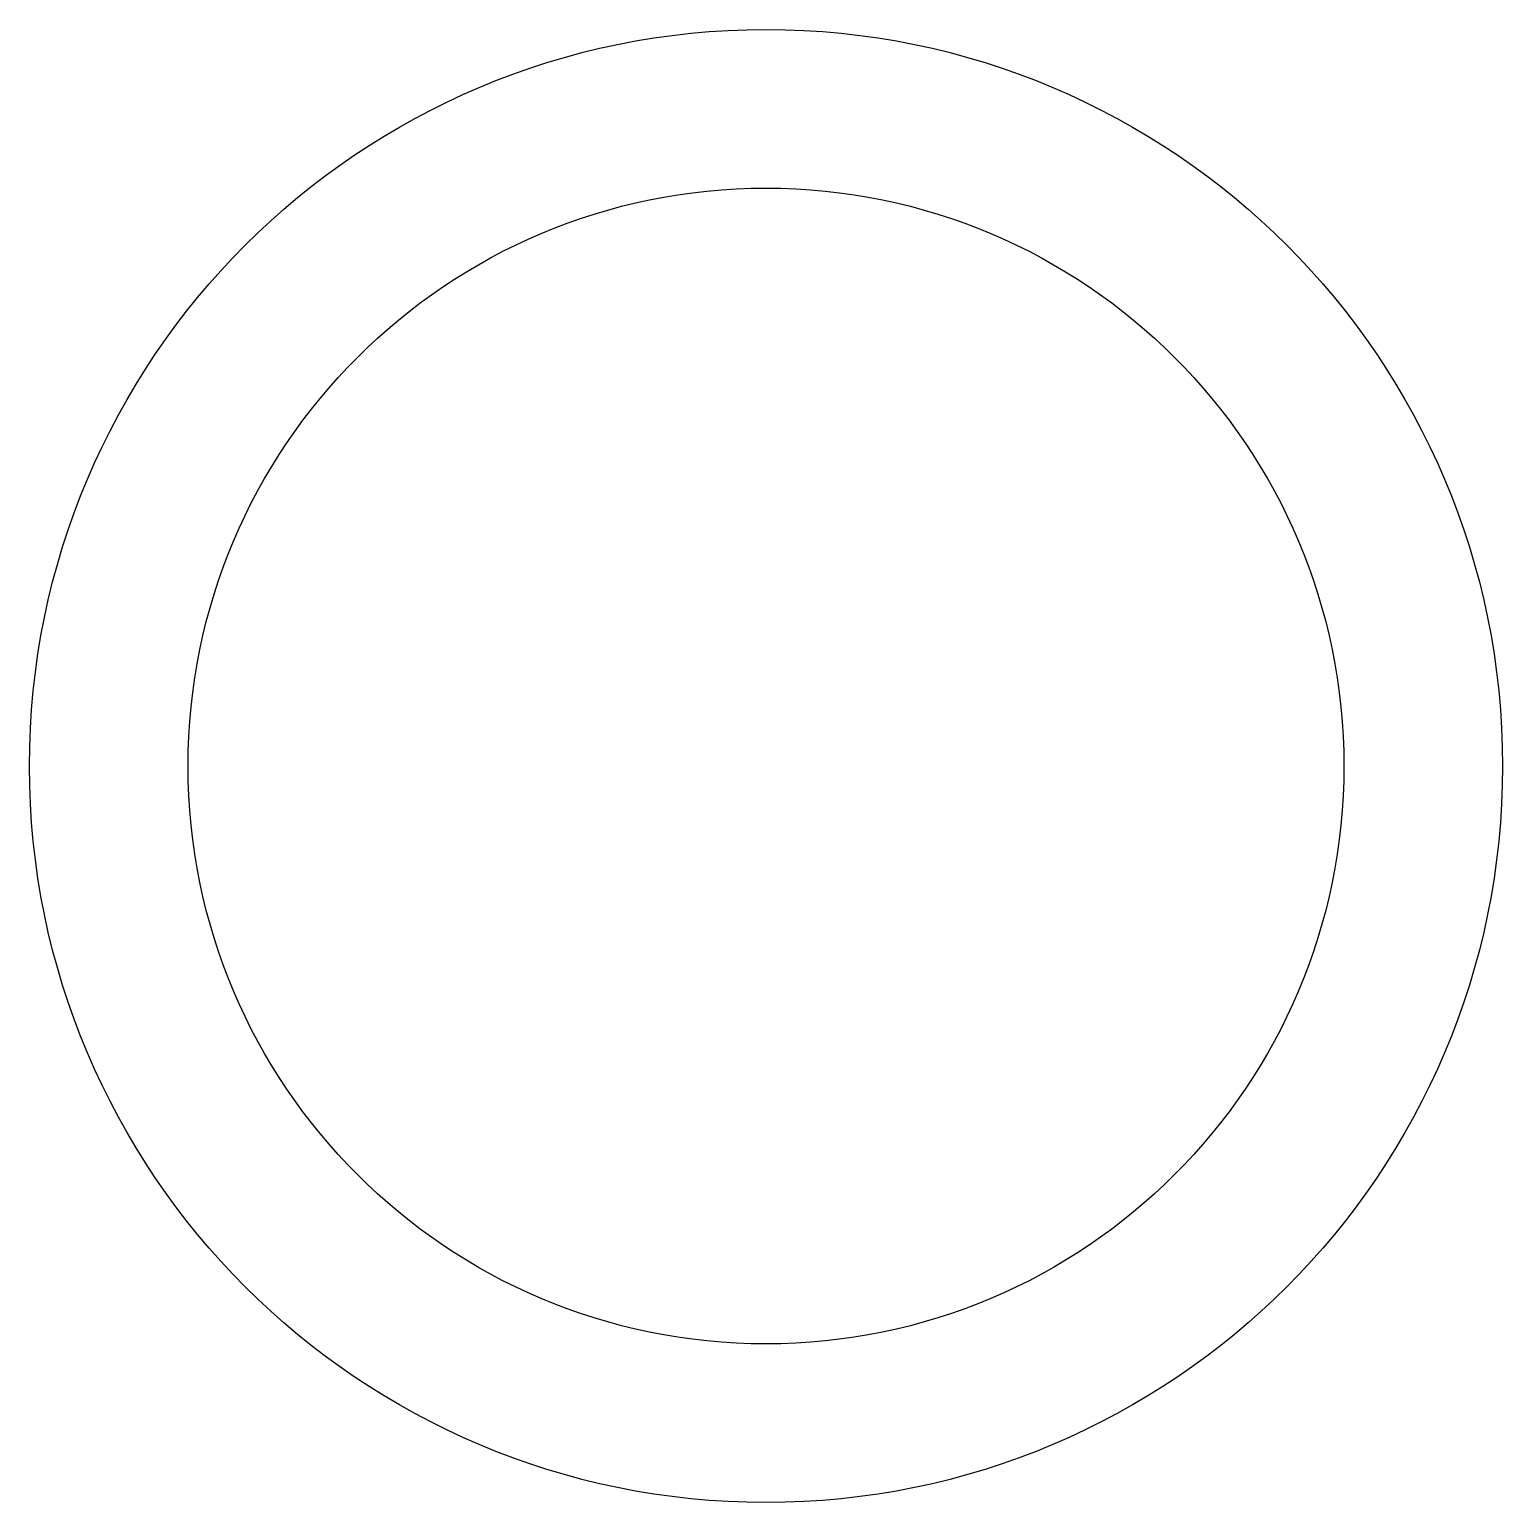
# Model space of a CAD drawing. Extents: x 314.4 to 379.4, y 330.9 to 395.9.
import ezdxf

# ---------------------------------------------------------------- set-up
doc = ezdxf.new("R2010")
doc.units = 0
doc.linetypes.add('SLD-CONTINUA', pattern=[0])
doc.layers.get('0').update_dxf_attribs({"linetype": 'CONTINUOUS'})

msp = doc.modelspace()

# ---------------------------------------------------------------- linework, layer by layer
at = {"color": 7, "linetype": 'SLD-CONTINUA'}
for radius in [32.5, 25.5]:
    msp.add_circle((346.932, 363.449), radius, dxfattribs=at)

doc.saveas('drawing.dxf')
